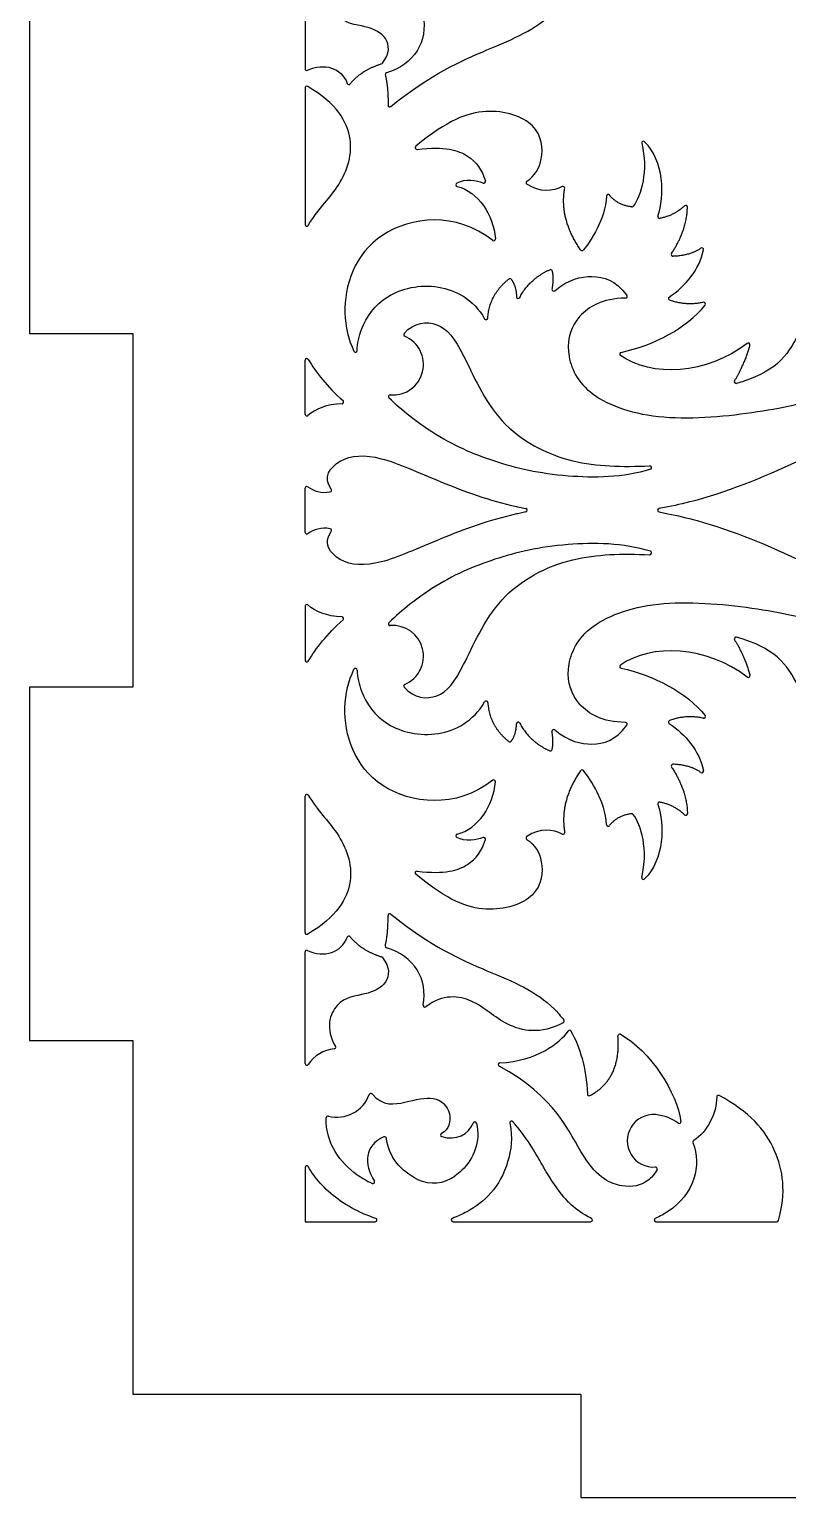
# Model space of a CAD drawing. Header units: millimetres. Extents: x -155 to 473, y -331 to 153.
# Drawn here: x 165.4 to 209.4, y -97.1 to -12 of the extents above; entities that cross this region are included whole.
import ezdxf

# ---------------------------------------------------------------- set-up
doc = ezdxf.new("R2010")
doc.units = ezdxf.units.MM
doc.header["$MEASUREMENT"] = 0
doc.layers.add('Layer 03', color=5, linetype='Continuous')

msp = doc.modelspace()

# ---------------------------------------------------------------- linework, layer by layer
at = {"layer": 'Layer 03'}
for p, q in [((181.426, -7.798), (181.426, -14.275)), ((165.426, -9.134), (165.426, -29.634)), ((181.426, -15.398), (181.426, -23.316)), ((165.426, -29.634), (171.426, -29.634)), ((171.426, -29.634), (171.426, -50.134)), ((181.426, -34.32), (181.426, -31.187)), ((181.426, -41.167), (181.426, -38.6)), ((193.769, -39.686), (194.234, -39.786)), ((194.234, -39.982), (193.769, -40.082)), ((202.477, -39.686), (201.964, -39.786)), ((201.964, -39.982), (202.477, -40.082)), ((181.426, -45.448), (181.426, -48.581)), ((171.426, -50.134), (165.426, -50.134)), ((165.426, -50.134), (165.426, -70.634)), ((181.426, -64.369), (181.426, -56.452)), ((181.426, -71.97), (181.426, -65.493)), ((165.426, -70.634), (171.426, -70.634)), ((171.426, -70.634), (171.426, -91.134)), ((181.426, -77.989), (181.426, -81.134)), ((181.426, -81.134), (185.496, -81.134)), ((190.009, -81.134), (197.996, -81.134)), ((201.787, -81.134), (208.801, -81.134)), ((171.426, -91.134), (197.426, -91.134)), ((197.426, -91.134), (197.426, -97.134)), ((197.426, -97.134), (237.426, -97.134))]:
    msp.add_line(p, q, dxfattribs=at)
for centre, radius, start, end in [((181.526, -14.275), 0.1, 180, 294.56422), ((185.832, -13.893), 0.1, 288.4624, 320.31221), ((181.526, -15.398), 0.1, 59.94217, 180), ((183.964, -15.098), 0.1, 200.21038, 322.21638), ((186.178, -14.606), 0.1, 105.52054, 192.58561), ((186.34, -16.394), 0.1, 179.15448, 309.09706), ((201.058, -18.582), 0.1, 44.75176, 193.88433), ((187.914, -18.856), 0.1, 129.6412, 276.35061), ((190.272, -21.005), 0.1, 118.03103, 255.34309), ((191.793, -20.818), 0.1, 249.35688, 17.47467), ((194.35, -20.883), 0.1, 124.931, 234.66143), ((196.391, -21.201), 0.1, 350.06668, 117.28395), ((199.011, -21.67), 0.1, 38.22481, 177.27867), ((200.385, -22.19), 0.1, 263.00831, 322.44009), ((201.988, -22.859), 0.1, 160.51224, 280.43803), ((203.507, -22.304), 0.1, 359.53333, 133.43547), ((181.526, -23.316), 0.1, 180, 329.7918), ((192.374, -24.156), 0.1, 231.73637, 5.22332), ((204.451, -24.767), 0.1, 347.51476, 124.66789), ((197.496, -24.728), 0.1, 214.73019, 320.99305), ((202.768, -25.058), 0.1, 146.76642, 272.20238), ((195.662, -26.028), 0.1, 12.39498, 114.14515), ((193.303, -26.555), 0.1, 39.56082, 129.23036), ((195.845, -27.076), 0.1, 169.11975, 309.11997), ((193.791, -27.499), 0.1, 181.52694, 332.30555), ((200.016, -27.479), 0.1, 271.12991, 37.41655), ((202.606, -27.602), 0.1, 123.12767, 250.1892), ((204.559, -27.923), 0.1, 321.80052, 102.44579), ((191.931, -28.725), 0.1, 210.39506, 356.94221), ((186.518, -31.425), 1.777, 265.23315, 67.24119), ((187.244, -29.695), 0.1, 138.41859, 247.24119), ((184.351, -30.62), 0.1, 204.89886, 359.64024), ((207.144, -30.286), 0.1, 345.39152, 127.8327), ((181.526, -31.187), 0.1, 30.54925, 180), ((199.787, -30.824), 0.1, 102.15947, 234.11978), ((186.363, -33.295), 0.1, 85.23315, 225.73626), ((206.432, -32.427), 0.1, 149.05901, 285.32594), ((183.566, -33.602), 0.1, 271.66292, 48.67279), ((181.526, -34.32), 0.1, 180, 310.96695), ((201.433, -37.409), 0.1, 287.50909, 92.28176), ((181.526, -38.6), 0.1, 54.47428, 179.99999), ((182.866, -38.715), 0.1, 280.65477, 37.77237), ((194.213, -39.884), 0.1, 282.12818, 77.87182), ((201.983, -39.884), 0.1, 101.02577, 258.97423), ((181.526, -41.167), 0.1, 180, 305.52572), ((182.866, -41.052), 0.1, 322.22763, 79.34523), ((201.433, -42.359), 0.1, 267.71824, 72.49091), ((181.526, -45.448), 0.1, 49.03305, 180), ((183.566, -46.165), 0.1, 311.32721, 88.33708), ((186.363, -46.472), 0.1, 134.26374, 274.76685), ((186.518, -48.342), 1.777, 292.75881, 94.76685), ((206.432, -47.341), 0.1, 74.67406, 210.94099), ((181.526, -48.581), 0.1, 180, 329.45075), ((184.351, -49.147), 0.1, 0.35976, 155.10114), ((199.787, -48.944), 0.1, 125.88022, 257.84053), ((187.244, -50.073), 0.1, 112.75881, 221.58141), ((207.144, -49.482), 0.1, 232.1673, 14.60848), ((191.931, -51.043), 0.1, 3.05779, 149.60494), ((204.559, -51.845), 0.1, 257.55421, 38.19948), ((193.791, -52.269), 0.1, 27.69445, 178.47306), ((195.845, -52.691), 0.1, 50.88003, 190.88025), ((200.016, -52.288), 0.1, 322.58345, 88.87009), ((202.606, -52.165), 0.1, 109.8108, 236.87233), ((193.303, -53.213), 0.1, 230.76964, 320.43918), ((195.662, -53.74), 0.1, 245.85485, 347.60502), ((197.496, -55.039), 0.1, 39.00695, 145.26981), ((202.768, -54.709), 0.1, 87.79762, 213.23358), ((204.451, -55.001), 0.1, 235.33211, 12.48524), ((192.374, -55.611), 0.1, 354.77668, 128.26363), ((181.526, -56.452), 0.1, 30.2082, 180), ((201.988, -56.908), 0.1, 79.56197, 199.48776), ((200.385, -57.578), 0.1, 37.55991, 96.99169), ((203.507, -57.464), 0.1, 226.56453, 0.46667), ((190.272, -58.763), 0.1, 104.65691, 241.96897), ((196.391, -58.567), 0.1, 242.71605, 9.93332), ((199.011, -58.097), 0.1, 182.72133, 321.77519), ((191.793, -58.95), 0.1, 342.52533, 110.64312), ((194.35, -58.884), 0.1, 125.33857, 235.069), ((187.914, -60.912), 0.1, 83.64939, 230.3588), ((201.058, -61.185), 0.1, 166.11567, 315.24824), ((186.34, -63.373), 0.1, 50.90294, 180.84552), ((181.526, -64.369), 0.1, 180, 300.05783), ((183.964, -64.67), 0.1, 37.78362, 159.78962), ((181.526, -65.493), 0.1, 65.43578, 180), ((186.178, -65.162), 0.1, 167.41439, 254.47946), ((185.832, -65.875), 0.1, 39.68779, 71.5376), ((188.378, -68.586), 0.1, 169.19176, 306.91948), ((196.359, -69.508), 0.1, 298.63182, 36.75386), ((196.768, -70.136), 0.1, 29.44189, 146.17112), ((199.677, -70.356), 0.1, 61.13479, 184.83547), ((183.28, -73.092), 1.983, 94.90072, 147.39637), ((183.102, -71.017), 0.1, 274.90072, 31.08104), ((181.526, -71.97), 0.1, 180, 327.39637), ((192.736, -72.028), 0.1, 93.09804, 242.19393), ((183.28, -73.092), 1.983, 255.26448, 340.28888), ((185.241, -73.795), 0.1, 40.70505, 160.28888), ((197.906, -73.737), 0.1, 182.80356, 298.32566), ((205.412, -73.909), 0.1, 61.75886, 179.73441), ((182.751, -75.106), 0.1, 75.26448, 178.5578), ((191.275, -75.445), 0.1, 13.48645, 160.526), ((193.401, -75.402), 0.1, 41.8187, 192.08298), ((201.639, -76.444), 1.522, 85.79915, 274.29482), ((203.13, -75.332), 0.1, 233.85044, 7.49295), ((186.041, -76.31), 0.1, 7.044, 113.59183), ((189.386, -76.105), 0.1, 114.17898, 251.72342), ((204.026, -76.511), 0.1, 121.82833, 201.75887), ((181.526, -77.989), 0.1, 28.8239, 180), ((201.761, -78.062), 0.1, 333.29313, 94.29482), ((185.36, -78.83), 0.1, 246.08902, 32.84569), ((188.881, -76.761), 2.129, 244.28713, 306.14462), ((185.496, -81.034), 0.1, 270, 72.26149), ((190.009, -81.034), 0.1, 110.11379, 270), ((197.996, -81.034), 0.1, 270, 64.61036), ((201.787, -81.034), 0.1, 113.60732, 270), ((208.801, -81.034), 0.1, 270, 344.34874)]:
    msp.add_arc(centre, radius, start, end, dxfattribs=at)
for points, knots in [([(185.909, -13.957), (186.372, -13.398), (186.267, -12.377), (184.989, -11.764), (183.154, -11.627), (182.574, -9.821), (183.188, -8.802)], [157.585686, 157.585686, 157.585686, 157.585686, 159.545902, 161.532025, 163.518148, 165.41542, 165.41542, 165.41542, 165.41542]), ([(186.403, -16.472), (188.729, -14.582), (192.25, -13.051), (195.073, -11.915), (196.263, -10.556), (196.439, -10.32)], [243.838071, 243.838071, 243.838071, 243.838071, 250.005366, 256.320671, 257.506679, 257.506679, 257.506679, 257.506679]), ([(181.612, -23.366), (182.12, -22.494), (183.42, -21.309), (184.552, -18.48), (183.248, -16.279), (181.576, -15.312)], [322.390492, 322.390492, 322.390492, 322.390492, 326.140864, 329.912635, 333.576715, 333.576715, 333.576715, 333.576715]), ([(194.292, -20.801), (194.758, -20.476), (195.314, -19.612), (195.095, -17.383), (192.049, -16.368), (189.691, -17.253), (187.85, -18.779)], [1472.456952, 1472.456952, 1472.456952, 1472.456952, 1475.342711, 1478.459579, 1481.576446, 1484.556277, 1484.556277, 1484.556277, 1484.556277]), ([(187.925, -18.955), (189.561, -18.773), (191.024, -19.208), (191.684, -20.137), (191.889, -20.788)], [1484.812333, 1484.812333, 1484.812333, 1484.812333, 1487.433581, 1489.966357, 1489.966357, 1489.966357, 1489.966357]), ([(192.312, -24.235), (190.168, -22.544), (184.836, -23.206), (183.393, -27.862), (183.947, -29.987), (184.261, -30.663)], [1340.223608, 1340.223608, 1340.223608, 1340.223608, 1345.275374, 1350.466344, 1353.186997, 1353.186997, 1353.186997, 1353.186997]), ([(195.908, -27.154), (196.737, -26.48), (198.114, -26.162), (199.41, -26.521), (200.096, -27.418)], [1373.540026, 1373.540026, 1373.540026, 1373.540026, 1376.084837, 1378.710158, 1378.710158, 1378.710158, 1378.710158]), ([(184.451, -30.621), (184.454, -30.2), (184.715, -29.054), (185.938, -27.279), (189.042, -26.527), (191.178, -27.638), (191.845, -28.775)], [1353.457071, 1353.457071, 1353.457071, 1353.457071, 1355.227862, 1358.468582, 1361.709301, 1364.656007, 1364.656007, 1364.656007, 1364.656007]), ([(200.018, -27.579), (198.661, -27.606), (197.051, -28.566), (196.43, -30.576), (197.456, -33.194), (201.614, -34.789), (207.635, -34.295), (211.69, -33.362), (213.904, -32.588), (214.588, -32.234)], [1378.930569, 1378.930569, 1378.930569, 1378.930569, 1382.645896, 1386.5354, 1390.424903, 1394.314406, 1398.203909, 1402.093412, 1405.270869, 1405.270869, 1405.270869, 1405.270869]), ([(187.17, -29.628), (187.756, -28.967), (189.272, -28.847), (190.516, -30.432), (192.434, -35.073), (196.712, -37.322), (199.8, -37.374), (201.429, -37.309)], [291.7516, 291.7516, 291.7516, 291.7516, 295.479762, 299.405893, 303.332023, 307.258154, 310.72731, 310.72731, 310.72731, 310.72731]), ([(210.262, -29.105), (210.188, -29.306), (209.555, -30.829), (208.617, -31.932), (206.459, -32.523)], [1414.147653, 1414.147653, 1414.147653, 1414.147653, 1414.951526, 1420.566089, 1420.566089, 1420.566089, 1420.566089]), ([(201.463, -37.504), (199.897, -37.998), (196.186, -38.035), (192.352, -37.142), (189.17, -35.758), (187.065, -34.12), (186.293, -33.367)], [267.67261, 267.67261, 267.67261, 267.67261, 272.250163, 277.441133, 282.632103, 286.292904, 286.292904, 286.292904, 286.292904]), ([(216.097, -33.329), (213.906, -34.993), (210.46, -36.985), (205.554, -38.99), (203.027, -39.579), (202.477, -39.686)], [407.813151, 407.813151, 407.813151, 407.813151, 412.307169, 417.075138, 418.440395, 418.440395, 418.440395, 418.440395]), ([(182.946, -38.654), (182.43, -37.988), (183.356, -36.715), (185.669, -36.605), (189.111, -38.214), (192.156, -39.336), (193.744, -39.681), (193.769, -39.686)], [531.487605, 531.487605, 531.487605, 531.487605, 535.984459, 540.752427, 545.520396, 550.288365, 550.363975, 550.363975, 550.363975, 550.363975]), ([(193.769, -40.082), (193.744, -40.087), (192.156, -40.432), (189.111, -41.554), (185.669, -43.163), (183.356, -43.053), (182.43, -41.779), (182.946, -41.113)], [551.581803, 551.581803, 551.581803, 551.581803, 551.657414, 556.425382, 561.19335, 565.961319, 570.458174, 570.458174, 570.458174, 570.458174]), ([(202.477, -40.082), (203.027, -40.189), (205.554, -40.778), (210.46, -42.782), (213.906, -44.774), (216.097, -46.439)], [419.56655, 419.56655, 419.56655, 419.56655, 420.931807, 425.699775, 430.193793, 430.193793, 430.193793, 430.193793]), ([(201.463, -42.263), (199.897, -41.769), (196.186, -41.733), (192.352, -42.626), (189.17, -44.01), (187.065, -45.648), (186.293, -46.401)], [267.67261, 267.67261, 267.67261, 267.67261, 272.250164, 277.441134, 282.632103, 286.292904, 286.292904, 286.292904, 286.292904]), ([(187.17, -50.139), (187.756, -50.801), (189.272, -50.92), (190.516, -49.336), (192.434, -44.694), (196.712, -42.445), (199.8, -42.394), (201.429, -42.458)], [291.7516, 291.7516, 291.7516, 291.7516, 295.479762, 299.405893, 303.332023, 307.258154, 310.72731, 310.72731, 310.72731, 310.72731]), ([(200.018, -52.188), (198.661, -52.162), (197.051, -51.201), (196.43, -49.192), (197.456, -46.573), (201.614, -44.978), (207.635, -45.472), (211.69, -46.406), (213.904, -47.179), (214.588, -47.533)], [1378.930569, 1378.930569, 1378.930569, 1378.930569, 1382.645896, 1386.5354, 1390.424903, 1394.314406, 1398.203909, 1402.093412, 1405.270869, 1405.270869, 1405.270869, 1405.270869]), ([(210.262, -50.663), (210.188, -50.461), (209.555, -48.938), (208.617, -47.836), (206.459, -47.244)], [1414.147653, 1414.147653, 1414.147653, 1414.147653, 1414.951526, 1420.566089, 1420.566089, 1420.566089, 1420.566089]), ([(192.312, -55.533), (190.168, -57.224), (184.836, -56.561), (183.393, -51.905), (183.947, -49.78), (184.261, -49.105)], [1340.223608, 1340.223608, 1340.223608, 1340.223608, 1345.275374, 1350.466344, 1353.186997, 1353.186997, 1353.186997, 1353.186997]), ([(184.451, -49.146), (184.454, -49.567), (184.715, -50.714), (185.938, -52.489), (189.042, -53.24), (191.178, -52.129), (191.845, -50.992)], [1353.457071, 1353.457071, 1353.457071, 1353.457071, 1355.227862, 1358.468582, 1361.709301, 1364.656007, 1364.656007, 1364.656007, 1364.656007]), ([(195.908, -52.614), (196.737, -53.288), (198.114, -53.605), (199.41, -53.246), (200.096, -52.349)], [1373.540026, 1373.540026, 1373.540026, 1373.540026, 1376.084837, 1378.710158, 1378.710158, 1378.710158, 1378.710158]), ([(181.612, -56.402), (182.12, -57.274), (183.42, -58.458), (184.552, -61.288), (183.248, -63.488), (181.576, -64.456)], [322.390492, 322.390492, 322.390492, 322.390492, 326.140864, 329.912635, 333.576715, 333.576715, 333.576715, 333.576715]), ([(194.292, -58.966), (194.758, -59.291), (195.314, -60.156), (195.095, -62.384), (192.049, -63.399), (189.691, -62.514), (187.85, -60.989)], [1472.456952, 1472.456952, 1472.456952, 1472.456952, 1475.342711, 1478.459579, 1481.576446, 1484.556277, 1484.556277, 1484.556277, 1484.556277]), ([(187.925, -60.812), (189.561, -60.994), (191.024, -60.56), (191.684, -59.63), (191.889, -58.98)], [1484.812333, 1484.812333, 1484.812333, 1484.812333, 1487.433581, 1489.966357, 1489.966357, 1489.966357, 1489.966357]), ([(186.403, -63.296), (188.729, -65.186), (192.25, -66.717), (195.073, -67.852), (196.263, -69.212), (196.439, -69.448)], [243.838071, 243.838071, 243.838071, 243.838071, 250.005366, 256.320671, 257.506679, 257.506679, 257.506679, 257.506679]), ([(185.909, -65.811), (186.372, -66.369), (186.267, -67.39), (184.989, -68.004), (183.154, -68.141), (182.574, -69.947), (183.188, -70.966)], [157.585686, 157.585686, 157.585686, 157.585686, 159.545903, 161.532025, 163.518148, 165.41542, 165.41542, 165.41542, 165.41542]), ([(196.407, -69.595), (195.104, -70.307), (192.881, -69.851), (191.345, -68.145), (189.434, -67.917), (188.438, -68.666)], [227.216677, 227.216677, 227.216677, 227.216677, 230.36958, 233.602278, 236.609379, 236.609379, 236.609379, 236.609379]), ([(201.85, -78.107), (201.714, -78.377), (201.165, -78.976), (199.933, -79.266), (197.673, -78.317), (195.914, -73.817), (192.69, -72.116)], [298.989394, 298.989394, 298.989394, 298.989394, 300.990929, 304.734747, 308.478565, 312.094955, 312.094955, 312.094955, 312.094955]), ([(185.317, -73.729), (185.944, -74.458), (187.327, -74.212), (188.956, -73.743), (190.008, -74.675), (189.779, -75.818), (189.345, -76.013)], [268.177865, 268.177865, 268.177865, 268.177865, 270.003674, 271.942414, 273.881154, 275.527838, 275.527838, 275.527838, 275.527838]), ([(208.898, -81.061), (209.354, -79.432), (208.97, -76.746), (207.206, -74.76), (205.459, -73.821)], [-425.810475, -425.810475, -425.810475, -425.810475, -421.383165, -416.573992, -416.573992, -416.573992, -416.573992]), ([(185.319, -78.921), (185.017, -78.787), (183.749, -78.062), (182.612, -76.624), (182.651, -75.104)], [260.449414, 260.449414, 260.449414, 260.449414, 261.476645, 264.846852, 264.846852, 264.846852, 264.846852]), ([(193.304, -75.423), (193.484, -76.264), (193.104, -78.838), (191.543, -80.254), (190.262, -80.835), (189.975, -80.94)], [136.261062, 136.261062, 136.261062, 136.261062, 137.632668, 141.135267, 142.130086, 142.130086, 142.130086, 142.130086]), ([(191.372, -75.422), (191.626, -76.484), (191.139, -77.651), (190.273, -78.381), (190.136, -78.481)], [278.658933, 278.658933, 278.658933, 278.658933, 281.74396, 282.289112, 282.289112, 282.289112, 282.289112]), ([(198.038, -80.943), (197.912, -80.884), (197.042, -80.419), (196.162, -79.543), (195.062, -77.62), (194.302, -76.259), (193.476, -75.335)], [150.665457, 150.665457, 150.665457, 150.665457, 151.210905, 154.464765, 154.86355, 155.660611, 155.660611, 155.660611, 155.660611]), ([(203.933, -76.548), (204.205, -77.231), (204.168, -78.879), (203.024, -80.273), (202.015, -80.825), (201.747, -80.942)], [-413.044669, -413.044669, -413.044669, -413.044669, -410.257371, -406.857653, -405.700815, -405.700815, -405.700815, -405.700815]), ([(185.527, -80.939), (185.221, -80.841), (183.934, -80.342), (182.531, -79.282), (181.803, -78.285), (181.613, -77.941)], [-544.318985, -544.318985, -544.318985, -544.318985, -543.267841, -539.765243, -538.177394, -538.177394, -538.177394, -538.177394])]:
    msp.add_open_spline(points, degree=3, knots=knots, dxfattribs=at)
for points, degree in [([(188.28, -11.2), (188.558, -12.66), (187.76, -14.063), (186.151, -14.51)], 3), ([(181.567, -14.366), (182.549, -13.917), (183.534, -14.219), (183.87, -15.133)], 3), ([(184.043, -15.159), (184.633, -14.399), (185.863, -13.988)], 2), ([(186.08, -14.628), (186.255, -15.408), (186.24, -16.393)], 2), ([(200.961, -18.606), (201.349, -20.175), (200.931, -21.645), (200.465, -22.251)], 3), ([(201.894, -22.826), (202.311, -21.645), (202.254, -19.647), (201.129, -18.512)], 3), ([(191.758, -20.911), (191.371, -20.766), (190.733, -20.646), (190.225, -20.917)], 3), ([(190.247, -21.102), (191.475, -21.423), (192.343, -22.725), (192.473, -24.147)], 3), ([(196.345, -21.112), (195.831, -21.377), (195.04, -21.495), (194.292, -20.965)], 3), ([(197.414, -24.785), (196.177, -23.002), (196.49, -21.218)], 2), ([(198.912, -21.665), (198.847, -23.019), (197.997, -24.269), (197.573, -24.791)], 3), ([(200.373, -22.289), (199.546, -22.188), (199.09, -21.608)], 2), ([(203.438, -22.231), (202.831, -22.806), (202.006, -22.958)], 2), ([(202.684, -25.004), (203.596, -23.612), (203.607, -22.305)], 2), ([(204.394, -24.685), (203.764, -25.12), (202.772, -25.158)], 2), ([(202.551, -27.519), (203.509, -26.894), (204.295, -25.933), (204.548, -24.789)], 3), ([(193.88, -27.545), (194.448, -26.462), (195.621, -25.937)], 2), ([(195.76, -26.006), (195.86, -26.465), (195.746, -27.057)], 2), ([(192.031, -28.73), (192.102, -27.406), (193.24, -26.477)], 2), ([(193.38, -26.491), (193.674, -26.847), (193.691, -27.501)], 2), ([(199.766, -30.726), (201.62, -30.327), (203.575, -29.335), (204.638, -27.984)], 3), ([(204.538, -27.825), (203.54, -28.045), (202.572, -27.696)], 2), ([(207.083, -30.207), (204.752, -32.016), (201.492, -32.181), (199.728, -30.905)], 3), ([(206.346, -32.375), (206.977, -31.324), (207.241, -30.311)], 2), ([(181.612, -31.136), (182.06, -31.896), (182.697, -32.705), (183.632, -33.527)], 3), ([(183.569, -33.702), (182.66, -33.729), (182.03, -34.014), (181.591, -34.395)], 3), ([(181.584, -38.519), (181.931, -38.767), (182.372, -38.91), (182.885, -38.814)], 3), ([(182.885, -40.954), (182.372, -40.858), (181.931, -41.001), (181.584, -41.248)], 3), ([(183.569, -46.065), (182.66, -46.039), (182.03, -45.754), (181.591, -45.373)], 3), ([(181.612, -48.631), (182.06, -47.872), (182.697, -47.062), (183.632, -46.24)], 3), ([(207.083, -49.561), (204.752, -47.751), (201.492, -47.587), (199.728, -48.863)], 3), ([(206.346, -47.392), (206.977, -48.444), (207.241, -49.457)], 2), ([(199.766, -49.041), (201.62, -49.441), (203.575, -50.432), (204.638, -51.783)], 3), ([(192.031, -51.038), (192.102, -52.361), (193.24, -53.29)], 2), ([(204.538, -51.943), (203.54, -51.722), (202.572, -52.071)], 2), ([(193.38, -53.277), (193.674, -52.921), (193.691, -52.266)], 2), ([(193.88, -52.222), (194.448, -53.305), (195.621, -53.831)], 2), ([(195.76, -53.761), (195.86, -53.303), (195.746, -52.71)], 2), ([(202.551, -52.249), (203.509, -52.874), (204.295, -53.835), (204.548, -54.979)], 3), ([(197.414, -54.982), (196.177, -56.766), (196.49, -58.55)], 2), ([(198.912, -58.102), (198.847, -56.748), (197.997, -55.499), (197.573, -54.976)], 3), ([(202.684, -54.764), (203.596, -56.155), (203.607, -57.463)], 2), ([(204.394, -55.083), (203.764, -54.647), (202.772, -54.609)], 2), ([(190.247, -58.666), (191.475, -58.345), (192.343, -57.042), (192.473, -55.62)], 3), ([(201.894, -56.942), (202.311, -58.122), (202.254, -60.121), (201.129, -61.255)], 3), ([(203.438, -57.536), (202.831, -56.962), (202.006, -56.81)], 2), ([(200.373, -57.478), (199.546, -57.58), (199.09, -58.159)], 2), ([(200.961, -61.161), (201.349, -59.593), (200.931, -58.123), (200.465, -57.517)], 3), ([(196.345, -58.656), (195.831, -58.39), (195.04, -58.272), (194.292, -58.803)], 3), ([(191.758, -58.856), (191.371, -59.002), (190.733, -59.121), (190.225, -58.851)], 3), ([(186.08, -65.14), (186.255, -64.359), (186.24, -63.375)], 2), ([(181.567, -65.402), (182.549, -65.851), (183.534, -65.548), (183.87, -64.635)], 3), ([(184.043, -64.608), (184.633, -65.369), (185.863, -65.78)], 2), ([(188.28, -68.567), (188.558, -67.107), (187.76, -65.705), (186.151, -65.258)], 3), ([(192.731, -71.928), (194.865, -71.812), (196.224, -70.769), (196.685, -70.08)], 3), ([(196.855, -70.087), (197.375, -71.008), (197.731, -72.193), (197.807, -73.742)], 3), ([(197.954, -73.825), (199.786, -72.838), (199.577, -70.364)], 2), ([(199.725, -70.268), (201.475, -71.233), (203.014, -73.682), (203.229, -75.319)], 3), ([(205.312, -73.909), (205.308, -74.835), (204.765, -75.935), (203.973, -76.426)], 3), ([(189.355, -76.2), (190.168, -76.468), (190.952, -76.057), (191.18, -75.412)], 3), ([(203.071, -75.412), (202.737, -75.168), (202.306, -74.989), (201.751, -74.926)], 3), ([(186, -76.219), (184.891, -76.703), (184.797, -77.773), (185.444, -78.776)], 3), ([(187.957, -78.68), (187.014, -78.226), (186.275, -77.396), (186.14, -76.298)], 3)]:
    msp.add_open_spline(points, degree=degree, dxfattribs=at)

doc.saveas('drawing.dxf')
